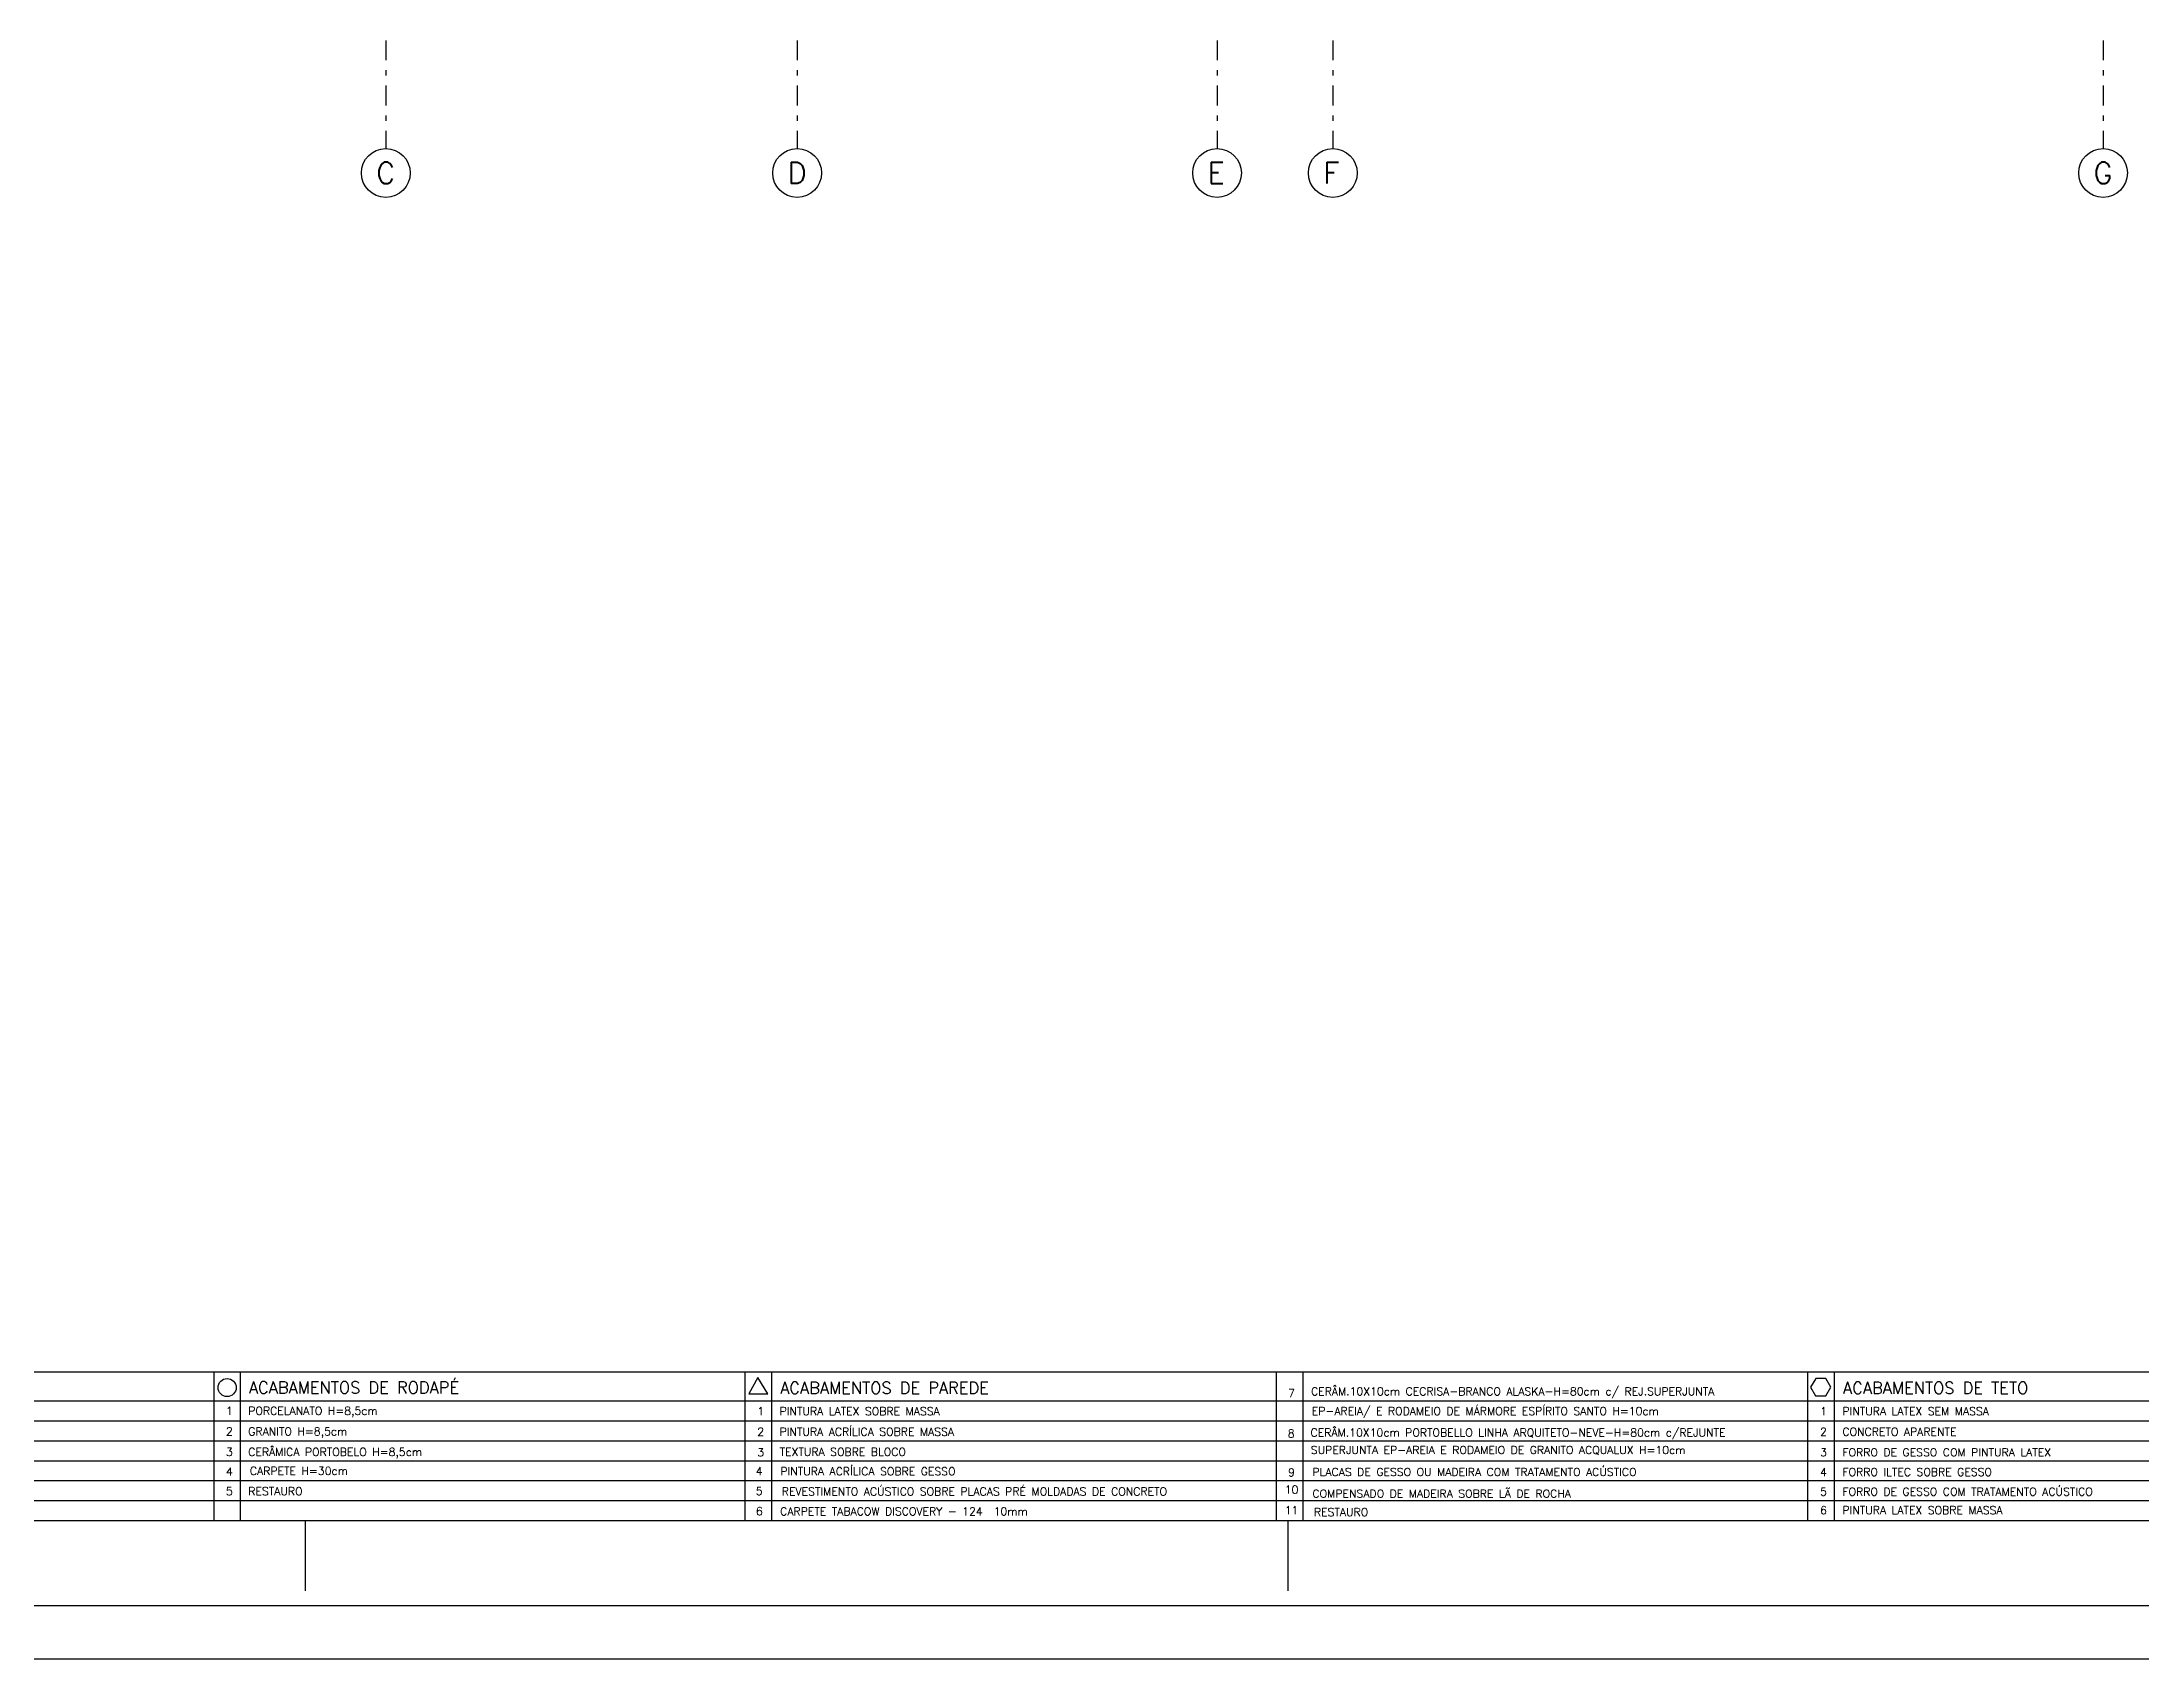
# Model space of a CAD drawing. Extents: x -14 to 107, y -33 to 53.
# Drawn here: x 27.25 to 66.78, y -33.29 to -2.83 of the extents above; entities that cross this region are included whole.
import ezdxf

# ---------------------------------------------------------------- set-up
doc = ezdxf.new("R2010")
doc.units = 0
doc.header["$LTSCALE"] = 1.5
doc.header["$MEASUREMENT"] = 0
doc.linetypes.add('DASHDOT', pattern=[1, 0.5, -0.25, 0, -0.25])
for name, color, linetype in [('7', 7, 'CONTINUOUS'), ('EIXOS', 32, 'DASHDOT'), ('T-FOLHA', 7, 'CONTINUOUS')]:
    doc.layers.add(name, color=color, linetype=linetype)
doc.styles.add('REGUA-080', font='simplex', dxfattribs={"height": 0.15})
doc.styles.add('ROMANS', font='romans')

msp = doc.modelspace()

# ---------------------------------------------------------------- linework, layer by layer
at = {"layer": '7', "color": 82, "linetype": 'Continuous'}
for p, q in [((72.7211, -27.8831), (-10.199, -27.8831)), ((30.4859, -30.6831), (30.4859, -27.8831)), ((40.4859, -30.6831), (40.4859, -27.8831)), ((50.4859, -30.6831), (50.4859, -27.8831)), ((60.4859, -30.6831), (60.4859, -27.8831))]:
    msp.add_line(p, q, dxfattribs=at)
at = {"layer": '7'}
for points in [[(40.7245, -27.9824), (40.5504, -28.2956), (40.9087, -28.2898)], [(60.9183, -28.1679), (60.8239, -28.0029), (60.6338, -28.0021), (60.538, -28.1664), (60.6325, -28.3315), (60.8226, -28.3322)]]:
    msp.add_lwpolyline(points, close=True, dxfattribs=at)
msp.add_circle((30.7318, -28.1744), 0.1707, dxfattribs=at)
at = {"layer": 'EIXOS', "ltscale": 0.5}
for p, q in [((33.718, 48.1976), (33.718, -4.8398)), ((41.461, 48.1976), (41.461, -4.8398)), ((49.366, 48.1976), (49.366, -4.8398)), ((51.5447, 48.1976), (51.5447, -4.8398)), ((66.044, 48.1976), (66.044, -4.8398))]:
    msp.add_line(p, q, dxfattribs=at)
at = {"layer": 'EIXOS', "linetype": 'Continuous'}
for centre in [(33.718, -5.2989), (41.461, -5.2989), (49.366, -5.2989), (51.544, -5.2989), (66.044, -5.2989)]:
    msp.add_circle(centre, 0.4592, dxfattribs=at)
at = {"layer": 'T-FOLHA', "color": 1}
for p, q in [((30.9859, -30.6831), (30.9859, -27.8831)), ((40.9859, -30.6831), (40.9859, -27.8831)), ((50.9859, -30.6831), (50.9859, -27.8831)), ((60.9859, -30.6831), (60.9859, -27.8831)), ((73.585, -28.4331), (0.4859, -28.4331)), ((73.96, -28.4331), (0.8609, -28.4331)), ((73.585, -28.8081), (0.4859, -28.8081)), ((73.585, -29.1831), (0.4859, -29.1831)), ((73.585, -29.5581), (0.4859, -29.5581)), ((73.585, -29.9331), (0.4859, -29.9331)), ((73.585, -30.3081), (0.4859, -30.3081))]:
    msp.add_line(p, q, dxfattribs=at)
msp.add_lwpolyline([(-13.699, -33.2871), (-13.699, 52.8129), (107.201, 52.8129), (107.201, -33.2871)], close=True, dxfattribs=at)
at = {"layer": 'T-FOLHA', "color": 2}
msp.add_lwpolyline([(-12.699, -32.2871), (-12.699, 51.8129), (106.201, 51.8129), (106.201, -32.2871)], close=True, dxfattribs=at)
at = {"layer": 'T-FOLHA', "color": 3}
msp.add_lwpolyline([(-10.199, 50.4912), (105.201, 50.4912), (105.201, -30.6831), (-10.199, -30.6831), (-10.199, 50.4912)], dxfattribs=at)
at = {"layer": 'T-FOLHA', "color": 2}
for points in [[(32.201, -30.6831), (32.201, -32.0048)], [(50.701, -30.6831), (50.701, -32.0048)]]:
    msp.add_lwpolyline(points, dxfattribs=at)

# ---------------------------------------------------------------- texts
at = {"layer": '7', "style": 'REGUA-080'}
for s, height, p in [('ACABAMENTOS DE RODAPÉ', 0.223597, (31.1406, -28.2863)), ('ACABAMENTOS DE PAREDE', 0.223597, (41.1417, -28.2933)), ('7', 0.15, (50.7041, -28.3531)), ('CERÂM.10X10cm CECRISA-BRANCO ALASKA-H=80cm c/ REJ.SUPERJUNTA ', 0.15, (51.1343, -28.3215)), ('ACABAMENTOS DE TETO', 0.223597, (61.1482, -28.2932)), ('1', 0.15, (30.7094, -28.6879)), ('PORCELANATO H=8,5cm', 0.15, (31.1293, -28.6879)), ('1', 0.15, (40.7105, -28.6949)), ('PINTURA LATEX SOBRE MASSA', 0.15, (41.1304, -28.6949)), ('EP-AREIA/ E RODAMEIO DE MÁRMORE ESPÍRITO SANTO H=10cm', 0.15, (51.1492, -28.6927)), ('1', 0.15, (60.7169, -28.6948)), ('PINTURA LATEX SEM MASSA', 0.15, (61.1369, -28.6948)), ('2', 0.15, (30.7094, -29.0751)), ('GRANITO H=8,5cm', 0.15, (31.1293, -29.0751)), ('2', 0.15, (40.7105, -29.0821)), ('PINTURA ACRÍLICA SOBRE MASSA', 0.15, (41.1304, -29.0821)), ('8', 0.15, (50.6954, -29.1136)), ('CERÂM.10X10cm PORTOBELLO LINHA ARQUITETO-NEVE-H=80cm c/REJUNTE', 0.15, (51.1261, -29.0976)), ('2', 0.15, (60.7169, -29.082)), ('CONCRETO APARENTE', 0.15, (61.1369, -29.082)), ('3', 0.15, (30.7094, -29.4623)), ('CERÂMICA PORTOBELO H=8,5cm', 0.15, (31.1293, -29.4623)), ('3', 0.15, (40.7105, -29.4693)), ('TEXTURA SOBRE BLOCO', 0.15, (41.1314, -29.4605)), ('PINTURA ACRÍLICA SOBRE GESSO', 0.15, (41.145, -29.8268)), ('SUPERJUNTA EP-AREIA E RODAMEIO DE GRANITO ACQUALUX H=10cm', 0.15, (51.1307, -29.4255)), ('PLACAS DE GESSO OU MADEIRA COM TRATAMENTO ACÚSTICO', 0.15, (51.1613, -29.8399)), ('3', 0.15, (60.7169, -29.4692)), ('FORRO DE GESSO COM PINTURA LATEX', 0.15, (61.1369, -29.4692)), ('4', 0.15, (30.7094, -29.8334)), ('CARPETE H=30cm', 0.15, (31.16, -29.8197)), ('4', 0.15, (40.6827, -29.8233)), ('REVESTIMENTO ACÚSTICO SOBRE PLACAS PRÉ MOLDADAS DE CONCRETO', 0.15, (41.173, -30.2072)), ('10', 0.15, (50.6396, -30.172)), ('9', 0.15, (50.7049, -29.8468)), ('4', 0.15, (60.7169, -29.8403)), ('FORRO ILTEC SOBRE GESSO', 0.15, (61.1369, -29.8403)), ('FORRO DE GESSO COM TRATAMENTO ACÚSTICO', 0.15, (61.1369, -30.2113)), ('5', 0.15, (30.7094, -30.202)), ('RESTAURO', 0.15, (31.1293, -30.202)), ('5', 0.15, (40.6816, -30.1983)), ('6', 0.15, (40.6854, -30.5777)), ('CARPETE TABACOW DISCOVERY - 124  10mm', 0.15, (41.1421, -30.5817)), ('11', 0.15, (50.6396, -30.5595)), ('COMPENSADO DE MADEIRA SOBRE LÃ DE ROCHA', 0.15, (51.1613, -30.2477)), ('5', 0.15, (60.7169, -30.2113)), ('6', 0.15, (60.7169, -30.5588)), ('PINTURA LATEX SOBRE MASSA', 0.15, (61.1369, -30.5588)), ('RESTAURO', 0.15, (51.189, -30.5952))]:
    msp.add_text(s, height=height, dxfattribs=at).set_placement(p)
at = {"layer": 'EIXOS', "color": 2, "style": 'ROMANS'}
for s, p in [('C', (33.5362, -5.4987)), ('D', (41.2792, -5.4987)), ('E', (49.1842, -5.4987)), ('F', (51.3622, -5.4987)), ('G', (65.8622, -5.4987))]:
    msp.add_text(s, height=0.4, dxfattribs=at).set_placement(p)

doc.saveas('drawing.dxf')
